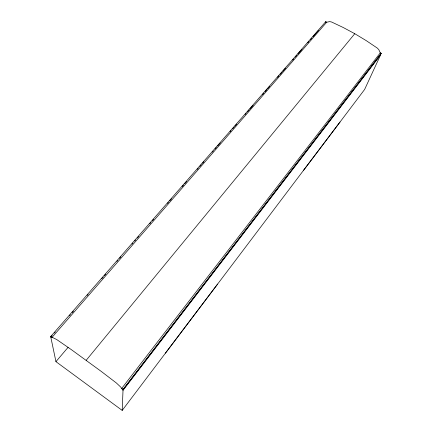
<?xml version="1.0" encoding="UTF-8"?>
<svg xmlns="http://www.w3.org/2000/svg" width="432" height="432" viewBox="0 0 432 432"><rect width="100%" height="100%" fill="white"/><g stroke="black" fill="none" stroke-linecap="round" stroke-linejoin="round"><path stroke-width="0.65" d="M122.197 410.4L123.017 390.344L120.674 387.034L116.381 382.99L101.266 371.423L71.345 349.634L56.786 339.59L52.855 337.619L51.586 337.419L50.944 337.792L55.944 361.649L122.197 410.4L364.635 89.446L380.516 55.069L123.017 390.344M122.456 389.367L123.039 389.794L123.061 389.313L381.31 53.347L380.322 52.78L121.759 388.363L123.061 389.313M325.485 22.448L325.777 21.616L326.738 22.162L51.926 337.473L50.69 336.566L325.777 21.616M381.31 53.347L123.039 389.794M340.022 122.029L303.431 170.467M217.604 284.089L165.445 353.138M86.211 360.272L354.775 33.707L366.152 40.581L377.271 48.065L378.794 49.637L380.484 53.282M55.944 361.649L68.099 347.323M51.365 337.549L50.809 337.138L52.137 335.615M54.356 333.072L55.247 332.057M69.444 315.787L70.33 314.771M72.106 312.736L73.44 311.213M87.194 295.45L88.079 294.435M101.839 278.678L103.167 277.15M104.501 275.627L105.829 274.099M116.926 261.392L117.812 260.372M119.588 258.341L120.917 256.813M132.014 244.107L132.899 243.086M134.676 241.056L135.562 240.041M137.338 238.005L138.667 236.482M149.764 223.771L150.649 222.755M152.426 220.72L153.754 219.197M167.513 203.434L168.399 202.419M169.733 200.891L171.504 198.86M182.158 186.656L183.487 185.134M184.82 183.605L186.592 181.575M197.246 169.371L198.131 168.356M199.908 166.325L201.236 164.797M202.57 163.274L203.899 161.746M212.328 152.086L213.219 151.07M214.996 149.04L216.324 147.512M217.658 145.989L220.32 142.938M230.078 131.755L230.969 130.734M232.745 128.704L234.074 127.175M234.959 126.16L236.736 124.124M245.165 114.469L246.056 113.449M247.385 111.926L249.161 109.89M250.047 108.875L253.157 105.316M262.472 94.64L263.806 93.118M265.135 91.589L266.911 89.559M267.797 88.538L269.573 86.508M277.56 77.355L278.894 75.832M280.222 74.304L281.999 72.274M282.884 71.253L285.547 68.202M292.648 60.07L293.539 59.054M295.31 57.019L296.644 55.496M297.972 53.968L301.968 49.394M307.735 42.784L308.621 41.769M310.397 39.733L311.731 38.21M313.06 36.682L318.384 30.586M326.322 22.324L329.665 21.6L331.598 22.01L343.229 27.508L354.775 33.707M50.69 336.566L50.809 337.138"/></g></svg>
